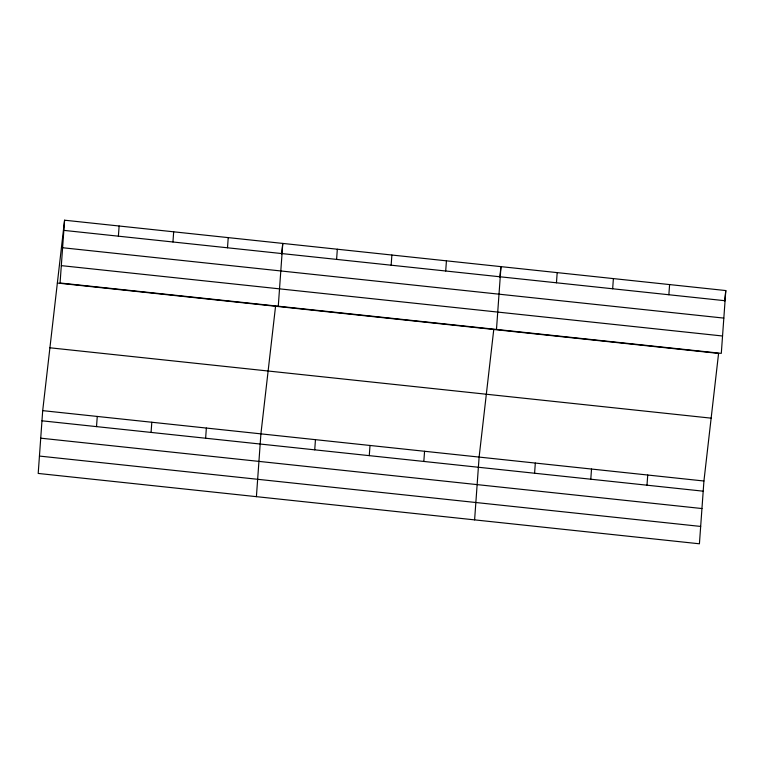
<?xml version="1.0" encoding="UTF-8"?>
<svg xmlns="http://www.w3.org/2000/svg" width="764" height="764" viewBox="0 0 764 764"><rect width="100%" height="100%" fill="white"/><g stroke="black" fill="none" stroke-linecap="round" stroke-linejoin="round"><path stroke-width="1.15" d="M64.577 220.204L60.069 282.995L721.302 353.36L725.8 290.559L64.577 220.204L42.698 410.64L38.2 473.441L699.423 543.796L703.93 481.005L718.58 353.407L57.357 283.043M96.522 426.618L97.257 416.447M118.391 236.172L119.127 226.001M151.071 432.414L151.807 422.244M172.95 241.978L173.676 231.807M205.631 438.221L206.356 428.05M227.5 247.784L228.226 237.614M256.408 496.657L260.906 433.856L275.556 306.259M278.277 306.221L282.776 243.42L281.572 253.896M314.73 449.834L315.456 439.663M336.599 259.397L337.325 249.226M369.279 455.64L370.005 445.469M391.149 265.203L391.884 255.033M423.829 461.446L424.564 451.276M445.698 271L446.434 260.83M474.606 519.873L479.114 457.073L493.764 329.485M496.485 329.437L500.983 266.636L499.78 277.112M534.59 473.231L535.316 463.06M556.459 282.795L557.185 272.624M590.792 479.209L591.517 469.039M612.661 288.773L613.387 278.602M646.993 485.188L647.729 475.017M668.863 294.751L669.598 284.58M724.597 301.035L725.8 290.559M63.842 230.375L725.074 300.729M62.6 247.737L723.823 318.101M61.321 265.633L722.543 335.998M49.918 347.792L711.15 418.156M42.698 410.64L703.93 481.005M41.972 420.811L703.195 491.176M40.731 438.173L701.954 508.537M39.441 456.07L700.674 526.434"/></g></svg>
